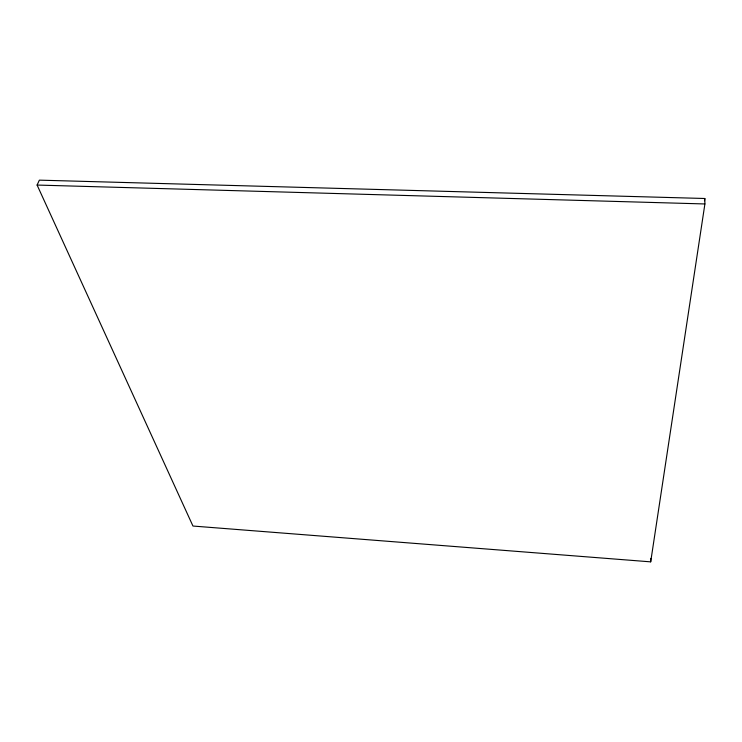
<?xml version="1.0" encoding="UTF-8"?>
<svg xmlns="http://www.w3.org/2000/svg" width="742" height="742" viewBox="0 0 742 742"><rect width="100%" height="100%" fill="white"/><g stroke="black" fill="none" stroke-linecap="round" stroke-linejoin="round"><path stroke-width="1.11" d="M650.688 561.852L704.9 203.957L704.826 198.494L39.354 180.148L37.1 185.055L192.957 526.041L650.688 561.852L650.753 558.411M704.483 200.785L704.826 198.494M37.1 185.055L704.9 203.957"/></g></svg>
